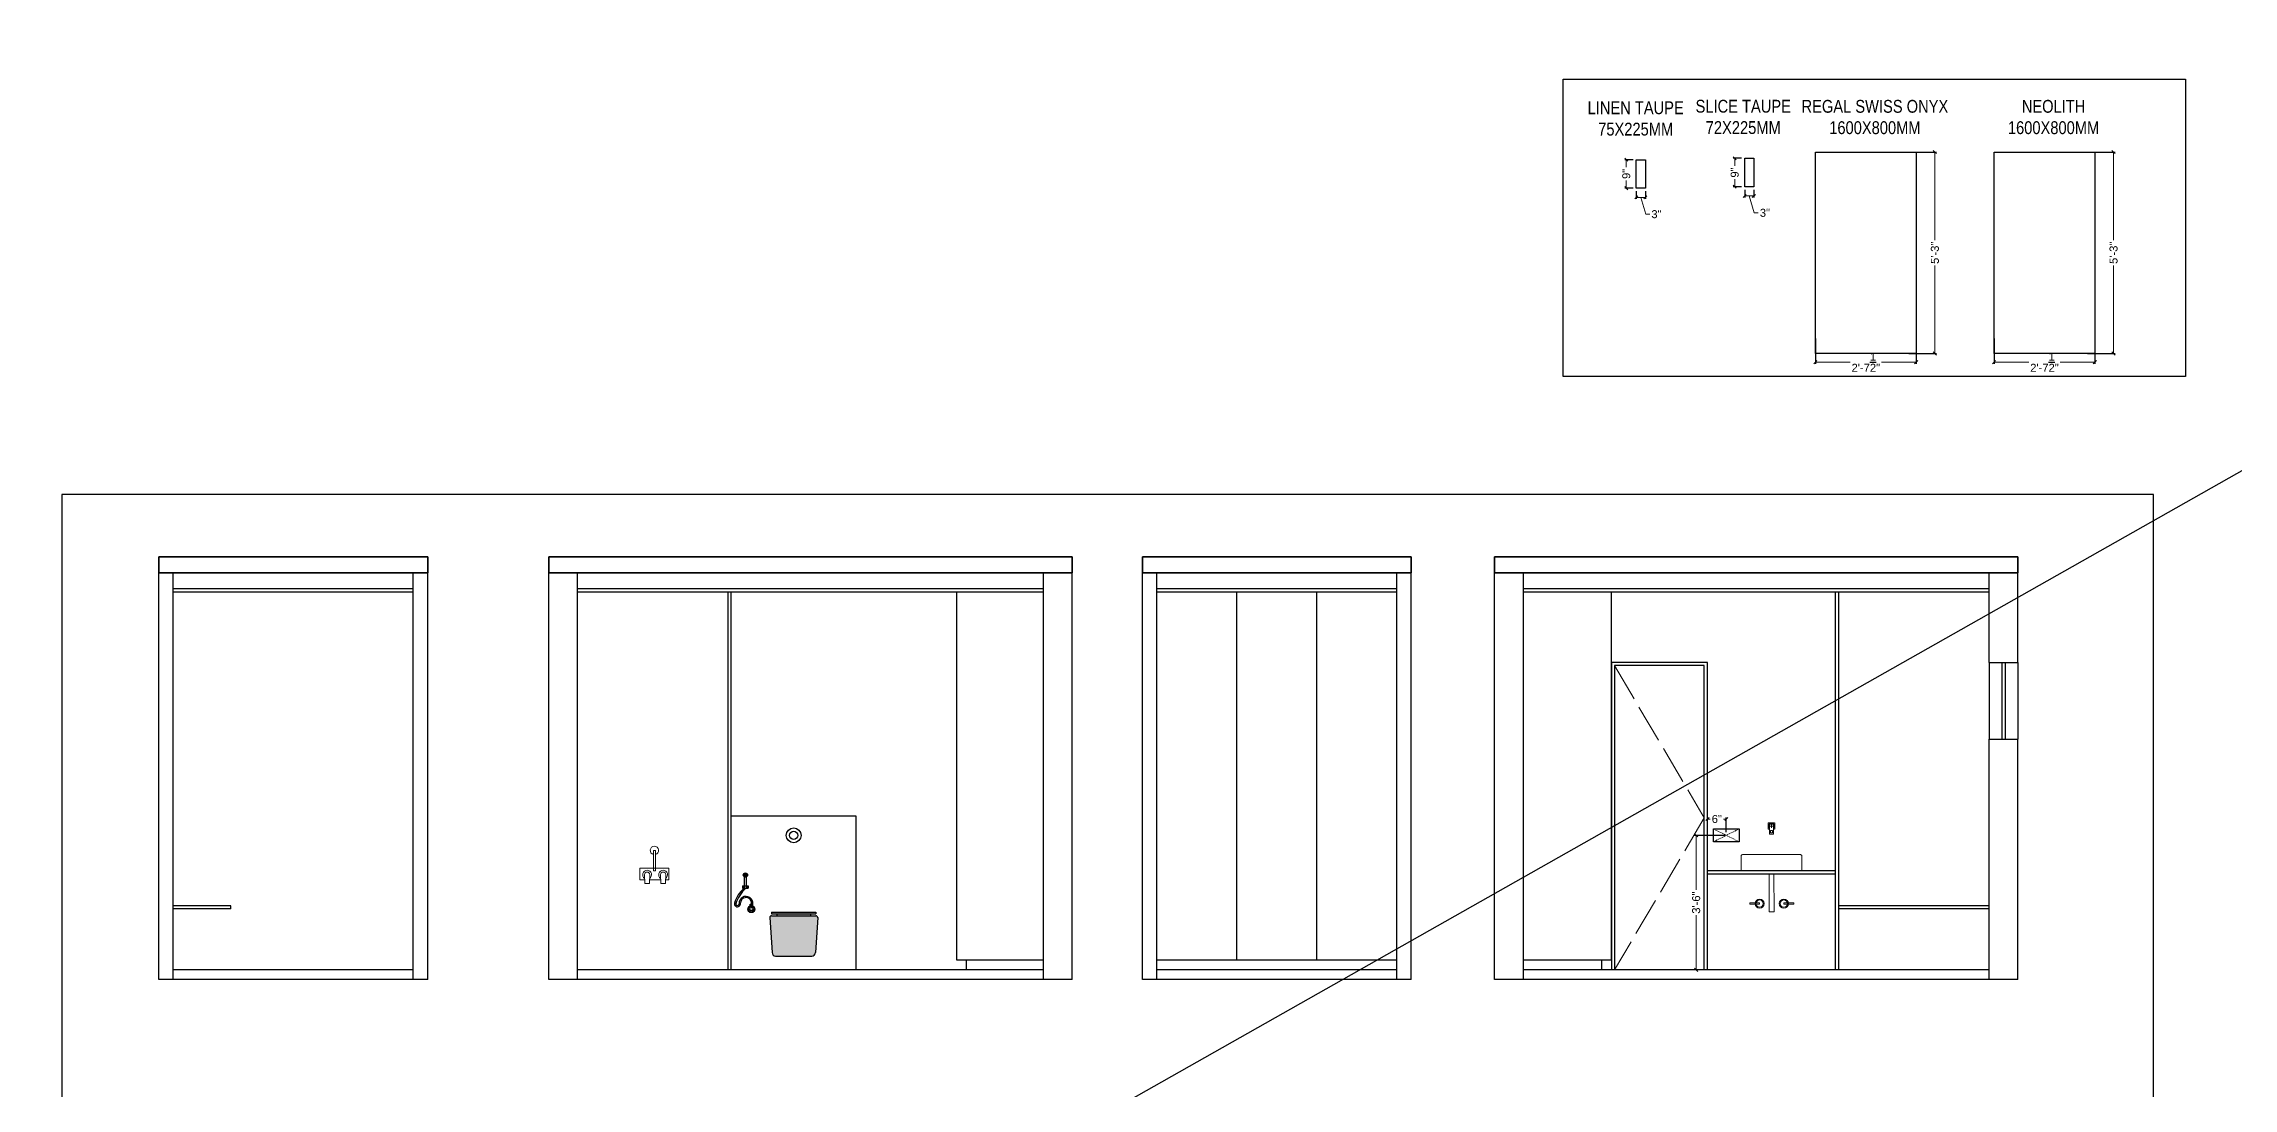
# Model space of a CAD drawing. Header units: millimetres. Extents: x 56222 to 3066687, y -650199 to -121287.
# Drawn here: x 155417 to 156101, y -178849 to -178523 of the extents above; entities that cross this region are included whole.
import ezdxf

# ---------------------------------------------------------------- set-up
doc = ezdxf.new("R2010")
doc.units = ezdxf.units.MM
doc.header["$MEASUREMENT"] = 0
doc.header["$PDMODE"] = 35
doc.linetypes.add('ACAD_ISO02W100', pattern=[15, 12, -3])
doc.linetypes.add('DASHED', pattern=[0.75, 0.5, -0.25])
doc.layers.get('Defpoints').update_dxf_attribs({"color": 220})
for name, color, linetype, lineweight in [('dim05', 1, 'Continuous', 13), ('ELEC.', 5, 'Continuous', 20), ('FIRST FLOOR ( TEXT )', 7, 'Continuous', 9), ('Flooring', 253, 'Continuous', 30), ('FURNITURE', 32, 'Continuous', 9), ('HACHA', 253, 'Continuous', 5), ('INT-MISCELLENOUS', 250, 'Continuous', 0), ('TILE', 14, 'Continuous', 9), ('UTILITY', 48, 'Continuous', 9), ('wall', 7, 'Continuous', 30), ('XX~SLAB ( BEAM )~ ( DIM )', 7, 'Continuous', 9), ('XX~STR BEAM', 5, 'ACAD_ISO02W100', 9)]:
    doc.layers.add(name, color=color, linetype=linetype, lineweight=lineweight)
doc.layers.add('SANIT', color=232, linetype='Continuous')
doc.layers.add('str coll', color=6, linetype='Continuous')
doc.styles.add('Arial', font='arial.ttf')
doc.styles.add('KATHA', font='swissc.ttf')
doc.styles.get("Standard").update_dxf_attribs({"font": 'arial.ttf', "height": 6})
doc.dimstyles.new('ISO-25', dxfattribs={"dimtxt": 2.5, "dimasz": 1, "dimexe": 0.5, "dimexo": 1, "dimtad": 0, "dimdec": 1, "dimlunit": 4, "dimtxsty": 'Standard', "dimblk": 'OBLIQUE', "dimcen": 2.5, "dimclrd": 1, "dimclre": 1, "dimclrt": 5, "dimadec": 0, "dimazin": 0, "dimtfac": 1, "dimtdec": 1, "dimtmove": 0, "dimatfit": 3, "dimfxl": 1, "dimlwd": -1, "dimarcsym": 0})

# ---------------------------------------------------------------- blocks, each defined once
blk = doc.blocks.new('28')
at = {"layer": 'INT-MISCELLENOUS'}
for p, q in [((2734, 15226), (2801, 15226)), ((2734, 15158), (2734, 15225)), ((2747, 15158), (2734, 15158)), ((2744, 15215), (2744, 15169)), ((2744, 15214), (2744, 15170)), ((2791, 15215), (2745, 15215)), ((2745, 15214), (2745, 15170)), ((2746, 15213), (2745, 15191)), ((2745, 15190), (2745, 15169)), ((2745, 15169), (2745, 15169)), ((2745, 15169), (2747, 15169)), ((2790, 15215), (2746, 15215)), ((2790, 15215), (2746, 15215)), ((2746, 15213), (2748, 15212)), ((2746, 15168), (2747, 15168)), ((2746, 15168), (2747, 15168)), ((2789, 15213), (2747, 15213)), ((2747, 15166), (2747, 15105)), ((2748, 15212), (2748, 15105)), ((2788, 15192), (2748, 15192)), ((2756, 15143), (2756, 15122)), ((2778, 15145), (2758, 15145)), ((2758, 15120), (2778, 15120)), ((2763, 15192), (2773, 15192)), ((2768, 15212), (2768, 15172)), ((2780, 15122), (2780, 15143)), ((2788, 15212), (2790, 15213)), ((2788, 15105), (2788, 15212)), ((2789, 15169), (2790, 15169)), ((2789, 15168), (2791, 15168)), ((2789, 15168), (2790, 15168)), ((2789, 15168), (2790, 15168)), ((2789, 15105), (2789, 15166)), ((2801, 15158), (2789, 15158)), ((2791, 15191), (2790, 15213)), ((2790, 15169), (2790, 15169)), ((2791, 15170), (2791, 15214)), ((2791, 15169), (2791, 15190)), ((2792, 15169), (2792, 15215)), ((2792, 15170), (2792, 15214)), ((2802, 15225), (2802, 15158)), ((2788, 15104), (2748, 15104)), ((2748, 15104), (2748, 15104)), ((2788, 15104), (2788, 15104))]:
    blk.add_line(p, q, dxfattribs=at)
for centre, radius, start, end in [((2734, 15225), 0.5, 90, 180), ((2734, 15158), 0.5, 180, 270), ((2745, 15215), 0.5, 90, 180), ((2746, 15214), 1.75, 90, 180), ((2746, 15170), 1.75, 180, 270), ((2745, 15169), 0.5, 180, 270), ((2746, 15214), 1.54, 90, 180), ((2745, 15190), 0.5, 176.8709, 180.0001), ((2746, 15170), 1.54, 180, 270), ((2745, 15169), 0.5, 180.0001, 270), ((2747, 15213), 0.5, 90, 176.8709), ((2789, 15213), 0.5, 3.1291, 90), ((2790, 15214), 1.75, 0, 90), ((2790, 15214), 1.54, 0, 90), ((2790, 15170), 1.75, 270, 0), ((2790, 15170), 1.54, 270, 0), ((2790, 15169), 0.5, 270, 359.9999), ((2791, 15215), 0.5, 0, 90), ((2790, 15190), 0.5, 0, 3.1291), ((2791, 15169), 0.5, 270, 0), ((2801, 15225), 0.5, 0, 90), ((2801, 15158), 0.5, 270, 0), ((2748, 15105), 0.5, 180, 270), ((2788, 15105), 0.5, 270, 0)]:
    blk.add_arc(centre, radius, start, end, dxfattribs=at)
blk.add_ellipse((2789, 15166), major_axis=(0, -3.5), ratio=0.087489, start_param=4.267199, end_param=4.712542, dxfattribs=at)
for points, knots in [([(2747, 15169), (2747, 15169), (2747, 15169), (2747, 15169), (2747, 15168), (2747, 15167), (2747, 15167), (2747, 15166)], [0.1341546, 0.1341546, 0.1341546, 0.1341546, 0.2729105, 0.4084535, 0.5742392, 0.7712264, 1, 1, 1, 1]), ([(2756, 15143), (2756, 15143), (2756, 15144), (2756, 15144), (2757, 15145), (2757, 15145), (2758, 15145)], [0, 0, 0, 0, 0.263778, 0.516477, 0.767899, 1, 1, 1, 1]), ([(2758, 15120), (2757, 15120), (2757, 15120), (2756, 15121), (2756, 15122), (2756, 15122), (2756, 15122)], [0, 0, 0, 0, 0.263778, 0.516477, 0.767899, 1, 1, 1, 1]), ([(2778, 15145), (2778, 15145), (2779, 15145), (2780, 15144), (2780, 15144), (2780, 15143), (2780, 15143)], [0, 0, 0, 0, 0.263778, 0.516477, 0.767899, 1, 1, 1, 1]), ([(2780, 15122), (2780, 15122), (2780, 15121), (2780, 15121), (2779, 15120), (2778, 15120), (2778, 15120)], [0, 0, 0, 0, 0.263778, 0.516477, 0.767899, 1, 1, 1, 1]), ([(2789, 15168), (2789, 15168), (2789, 15168), (2789, 15169), (2789, 15169), (2789, 15169), (2789, 15169), (2789, 15169)], [0, 0, 0, 0, 0.01693, 0.2332864, 0.4356781, 0.6238469, 0.7791071, 0.7791071, 0.7791071, 0.7791071])]:
    blk.add_open_spline(points, degree=3, knots=knots, dxfattribs=at)
blk = doc.blocks.new('sda sdasd')
at = {"ltscale": 0.25, "true_color": 0xffffff}
h = blk.add_hatch(color=7, dxfattribs=at)
h.dxf.hatch_style = 1
h.paths.add_polyline_path([(46521.76, -32072.17, 0.433848), (46521.2, -32071.58), (46507.32, -32071.58, 0.433848), (46506.76, -32072.17), (46507.49, -32083.1, 0.394848), (46508.6, -32084.15), (46519.92, -32084.15, 0.394848), (46521.03, -32083.1)])
h.paths.add_polyline_path([(46521.2, -32070.46), (46507.32, -32070.46), (46507.32, -32071.02), (46521.2, -32071.02)])
h.paths.add_polyline_path([(46519.53, -32071.02), (46508.99, -32071.02), (46508.99, -32071.58), (46519.53, -32071.58)])
at = {"layer": 'SANIT'}
for p, q in [((46506.76, -32072.17), (46507.49, -32083.1)), ((46507.32, -32070.46), (46507.32, -32071.02)), ((46507.32, -32070.46), (46521.2, -32070.46)), ((46507.32, -32071.02), (46521.2, -32071.02)), ((46507.32, -32071.58), (46521.2, -32071.58)), ((46508.99, -32071.02), (46508.99, -32071.58)), ((46519.53, -32071.02), (46519.53, -32071.58)), ((46521.76, -32072.17), (46521.03, -32083.1)), ((46521.2, -32070.46), (46521.2, -32071.02)), ((46508.6, -32084.15), (46519.92, -32084.15))]:
    blk.add_line(p, q, dxfattribs=at)
for centre, radius, start, end in [((46507.32, -32072.14), 0.558, 90, 183.81407), ((46521.2, -32072.14), 0.558, 356.18593, 90), ((46508.6, -32083.03), 1.12, 183.81407, 270), ((46519.92, -32083.03), 1.12, 270, 356.18593)]:
    blk.add_arc(centre, radius, start, end, dxfattribs=at)
blk = doc.blocks.new('_Oblique')
at = {"layer": 'wall', "color": 0, "lineweight": -2}
blk.add_line((-0.5, -0.5), (0.5, 0.5), dxfattribs=at)
blk = doc.blocks.new('*D300')
at = {"layer": 'Defpoints', "color": 0, "lineweight": 25, "transparency": 16777216}
for p in [(155943.17, -178769.78), (155933.28, -178811.78), (155943.86, -178811.78)]:
    blk.add_point(p, dxfattribs=at)
at = {"layer": 'dim05', "color": 1, "linetype": 'Continuous', "lineweight": -2, "transparency": 16777216}
for p, q in [((155942.17, -178769.78), (155932.78, -178769.78)), ((155942.86, -178811.78), (155932.78, -178811.78))]:
    blk.add_line(p, q, dxfattribs=at)
at = {"layer": 'dim05', "color": 1, "linetype": 'Continuous', "transparency": 16777216}
for p, q in [((155933.28, -178769.78), (155933.28, -178786.83)), ((155933.28, -178811.78), (155933.28, -178794.72))]:
    blk.add_line(p, q, dxfattribs=at)
at = {"layer": 'dim05', "color": 1, "transparency": 16777216}
for p, rotation in [((155933.28, -178769.78), 90), ((155933.28, -178811.78), 270)]:
    blk.add_blockref('_Oblique', p, dxfattribs=dict(at, rotation=rotation))
at = {"layer": 'dim05', "color": 5, "lineweight": 25, "transparency": 16777216, "insert": (155933.28, -178790.78), "char_height": 2.5, "attachment_point": 5, "rotation": 90, "style": 'Arial'}
blk.add_mtext('3\'-6"', dxfattribs=at)
blk = doc.blocks.new('*D301')
at = {"layer": 'Defpoints', "color": 0, "lineweight": 25, "transparency": 16777216}
for p in [(155936.79, -178764.68), (155936.79, -178767.19), (155942.67, -178769.78)]:
    blk.add_point(p, dxfattribs=at)
at = {"layer": 'dim05', "color": 1, "linetype": 'Continuous', "lineweight": -2, "transparency": 16777216}
for p, q in [((155936.79, -178766.19), (155936.79, -178764.18)), ((155942.67, -178768.78), (155942.67, -178764.18))]:
    blk.add_line(p, q, dxfattribs=at)
at = {"layer": 'dim05', "color": 1, "linetype": 'Continuous', "transparency": 16777216}
for p, q in [((155936.79, -178764.68), (155937.66, -178764.68)), ((155942.67, -178764.68), (155941.8, -178764.68))]:
    blk.add_line(p, q, dxfattribs=at)
at = {"layer": 'dim05', "color": 1, "transparency": 16777216, "rotation": 180}
blk.add_blockref('_Oblique', (155936.79, -178764.68), dxfattribs=at)
at = {"layer": 'dim05', "color": 1, "transparency": 16777216}
blk.add_blockref('_Oblique', (155942.67, -178764.68), dxfattribs=at)
at = {"layer": 'dim05', "color": 5, "lineweight": 25, "transparency": 16777216, "insert": (155939.73, -178764.68), "char_height": 2.5, "attachment_point": 5, "style": 'Arial'}
blk.add_mtext('6"', dxfattribs=at)
blk = doc.blocks.new('404COK-E')
for p, q in [((0.82, 0, 1), (0.7, -2.68, 1)), ((-0.82, 0, 1), (-0.7, -2.68, 1)), ((-0.57, -2.8, 1), (0.57, -2.8, 1))]:
    blk.add_line(p, q)
for centre, radius, start, end in [((0, 0, 1), 1.38, 304.096, 235.904), ((0, 0, 1), 0.824, 0, 180), ((-0.57, -2.68, 1), 0.125, 180, 270), ((0.57, -2.68, 1), 0.125, 270, 0)]:
    blk.add_arc(centre, radius, start, end)
blk = doc.blocks.new('HANDSPRAY')
at = {"layer": 'SANIT'}
h = blk.add_hatch(dxfattribs=at)
h.set_pattern_fill('DOTS', color=256, scale=100, angle=270, style=0)
h.set_pattern_definition([(90, (24140.49514, 35168.0262), (0.2395833333, 0.1197916667), [0, -0.2395833333])])
h.paths.add_polyline_path([(20863.85, 3019.23, -1), (20863.05, 3019.23, -1)])
for p, q in [((20863.11, 3015.12), (20863.11, 3018.66)), ((20863.79, 3015.12), (20863.79, 3018.66)), ((20862.56, 3015.89), (20862.86, 3015.89)), ((20862.56, 3015.89), (20862.56, 3015.12)), ((20862.56, 3015.12), (20864.33, 3015.12)), ((20862.86, 3015.89), (20862.86, 3015.12)), ((20864.04, 3015.89), (20864.33, 3015.89)), ((20864.04, 3015.89), (20864.04, 3015.12)), ((20864.33, 3015.89), (20864.33, 3015.12)), ((20864.94, 3010.18), (20865.73, 3010.18)), ((20864.94, 3009.63), (20864.94, 3010.18)), ((20865.05, 3010.18), (20865.05, 3009.68)), ((20865.17, 3009.53), (20865.17, 3009.52)), ((20865.21, 3010.18), (20865.21, 3009.71)), ((20865.47, 3010.18), (20865.47, 3009.7)), ((20865.5, 3009.53), (20865.5, 3009.51)), ((20865.63, 3010.18), (20865.63, 3009.66)), ((20865.73, 3009.63), (20865.73, 3010.18))]:
    blk.add_line(p, q, dxfattribs=at)
blk.add_lwpolyline([(20862.86, 3015.89), (20864.33, 3015.89)], dxfattribs=at)
for centre, radius in [((20863.45, 3019.23), 0.663), ((20863.45, 3019.23), 0.398), ((20865.31, 3008.61), 1.11), ((20865.31, 3008.61), 0.929), ((20865.31, 3008.61), 0.575), ((20865.31, 3008.61), 0.486)]:
    blk.add_circle(centre, radius, dxfattribs=at)
for centre, radius, start, end in [((20860.95, 3010.28), 0.955, 168.09249, 16.22197), ((20869.69, 3007.47), 10.13, 130.96388, 162.70482), ((20871.18, 3006.67), 11.34, 131.86658, 161.63822), ((20860.96, 3010.27), 0.543, 182.65623, 359.30057), ((20863.62, 3010.44), 2.12, 353.15531, 184.73215), ((20863.62, 3010.44), 1.75, 353.15531, 176.37275)]:
    blk.add_arc(centre, radius, start, end, dxfattribs=at)
blk = doc.blocks.new('*D449')
at = {"layer": 'Defpoints', "color": 0, "lineweight": 30, "transparency": 16777216}
for p in [(155948.43, -178567.18), (155951.27, -178567.18), (155948.43, -178570.08)]:
    blk.add_point(p, dxfattribs=at)
at = {"layer": 'dim05', "color": 1, "linetype": 'Continuous', "lineweight": -2, "transparency": 16777216}
for p, q in [((155948.43, -178568.18), (155948.43, -178570.58)), ((155951.27, -178568.18), (155951.27, -178570.58))]:
    blk.add_line(p, q, dxfattribs=at)
at = {"layer": 'dim05', "color": 1, "linetype": 'Continuous', "transparency": 16777216}
for p, q in [((155951.27, -178570.08), (155948.43, -178570.08)), ((155949.85, -178570.08), (155951.43, -178575.35)), ((155951.43, -178575.35), (155952.68, -178575.35))]:
    blk.add_line(p, q, dxfattribs=at)
at = {"layer": 'dim05', "color": 1, "transparency": 16777216, "rotation": 180}
blk.add_blockref('_Oblique', (155948.43, -178570.08), dxfattribs=at)
at = {"layer": 'dim05', "color": 1, "transparency": 16777216}
blk.add_blockref('_Oblique', (155951.27, -178570.08), dxfattribs=at)
at = {"layer": 'dim05', "color": 5, "lineweight": 25, "transparency": 16777216, "insert": (155954.74, -178575.35), "char_height": 2.5, "attachment_point": 5, "style": 'Arial'}
blk.add_mtext('3"', dxfattribs=at)
blk = doc.blocks.new('*D450')
at = {"layer": 'Defpoints', "color": 0, "lineweight": 30, "transparency": 16777216}
for p in [(155945.31, -178558.32), (155948.43, -178558.32), (155948.43, -178567.18)]:
    blk.add_point(p, dxfattribs=at)
at = {"layer": 'dim05', "color": 1, "linetype": 'Continuous', "lineweight": -2, "transparency": 16777216}
for p, q in [((155947.43, -178558.32), (155944.81, -178558.32)), ((155947.43, -178567.18), (155944.81, -178567.18))]:
    blk.add_line(p, q, dxfattribs=at)
at = {"layer": 'dim05', "color": 1, "linetype": 'Continuous', "transparency": 16777216}
for p, q in [((155945.31, -178558.32), (155945.31, -178560.69)), ((155945.31, -178567.18), (155945.31, -178564.81))]:
    blk.add_line(p, q, dxfattribs=at)
at = {"layer": 'dim05', "color": 1, "transparency": 16777216}
for p, rotation in [((155945.31, -178558.32), 90), ((155945.31, -178567.18), 270)]:
    blk.add_blockref('_Oblique', p, dxfattribs=dict(at, rotation=rotation))
at = {"layer": 'dim05', "color": 5, "lineweight": 25, "transparency": 16777216, "insert": (155945.31, -178562.75), "char_height": 2.5, "attachment_point": 5, "rotation": 90, "style": 'Arial'}
blk.add_mtext('9"', dxfattribs=at)
blk = doc.blocks.new('*D451')
at = {"layer": 'Defpoints', "color": 0, "lineweight": 30, "transparency": 16777216}
for p in [(155914.57, -178567.61), (155917.4, -178567.61), (155914.57, -178570.51)]:
    blk.add_point(p, dxfattribs=at)
at = {"layer": 'dim05', "color": 1, "linetype": 'Continuous', "lineweight": -2, "transparency": 16777216}
for p, q in [((155914.57, -178568.61), (155914.57, -178571.01)), ((155917.4, -178568.61), (155917.4, -178571.01))]:
    blk.add_line(p, q, dxfattribs=at)
at = {"layer": 'dim05', "color": 1, "linetype": 'Continuous', "transparency": 16777216}
for p, q in [((155917.4, -178570.51), (155914.57, -178570.51)), ((155915.98, -178570.51), (155917.56, -178575.78)), ((155917.56, -178575.78), (155918.81, -178575.78))]:
    blk.add_line(p, q, dxfattribs=at)
at = {"layer": 'dim05', "color": 1, "transparency": 16777216, "rotation": 180}
blk.add_blockref('_Oblique', (155914.57, -178570.51), dxfattribs=at)
at = {"layer": 'dim05', "color": 1, "transparency": 16777216}
blk.add_blockref('_Oblique', (155917.4, -178570.51), dxfattribs=at)
at = {"layer": 'dim05', "color": 5, "lineweight": 25, "transparency": 16777216, "insert": (155920.87, -178575.78), "char_height": 2.5, "attachment_point": 5, "style": 'Arial'}
blk.add_mtext('3"', dxfattribs=at)
blk = doc.blocks.new('*D452')
at = {"layer": 'Defpoints', "color": 0, "lineweight": 30, "transparency": 16777216}
for p in [(155911.44, -178558.75), (155914.57, -178558.75), (155914.57, -178567.61)]:
    blk.add_point(p, dxfattribs=at)
at = {"layer": 'dim05', "color": 1, "linetype": 'Continuous', "lineweight": -2, "transparency": 16777216}
for p, q in [((155913.57, -178558.75), (155910.94, -178558.75)), ((155913.57, -178567.61), (155910.94, -178567.61))]:
    blk.add_line(p, q, dxfattribs=at)
at = {"layer": 'dim05', "color": 1, "linetype": 'Continuous', "transparency": 16777216}
for p, q in [((155911.44, -178558.75), (155911.44, -178561.12)), ((155911.44, -178567.61), (155911.44, -178565.24))]:
    blk.add_line(p, q, dxfattribs=at)
at = {"layer": 'dim05', "color": 1, "transparency": 16777216}
for p, rotation in [((155911.44, -178558.75), 90), ((155911.44, -178567.61), 270)]:
    blk.add_blockref('_Oblique', p, dxfattribs=dict(at, rotation=rotation))
at = {"layer": 'dim05', "color": 5, "lineweight": 25, "transparency": 16777216, "insert": (155911.44, -178563.18), "char_height": 2.5, "attachment_point": 5, "rotation": 90, "style": 'Arial'}
blk.add_mtext('9"', dxfattribs=at)
blk = doc.blocks.new('*D438')
at = {"layer": 'Defpoints', "color": 0, "lineweight": 30, "transparency": 16777216}
for p in [(155998.65, -178556.35), (155998.65, -178619.3), (156007.84, -178619.3)]:
    blk.add_point(p, dxfattribs=at)
at = {"layer": 'dim05', "color": 1, "linetype": 'Continuous', "lineweight": -2, "transparency": 16777216}
for p, q in [((155999.65, -178556.35), (156008.34, -178556.35)), ((155999.65, -178619.3), (156008.34, -178619.3))]:
    blk.add_line(p, q, dxfattribs=at)
at = {"layer": 'dim05', "color": 1, "linetype": 'Continuous', "transparency": 16777216}
for p, q in [((156007.84, -178556.35), (156007.84, -178583.87)), ((156007.84, -178619.3), (156007.84, -178591.77))]:
    blk.add_line(p, q, dxfattribs=at)
at = {"layer": 'dim05', "color": 1, "transparency": 16777216}
for p, rotation in [((156007.84, -178556.35), 90), ((156007.84, -178619.3), 270)]:
    blk.add_blockref('_Oblique', p, dxfattribs=dict(at, rotation=rotation))
at = {"layer": 'dim05', "color": 5, "lineweight": 25, "transparency": 16777216, "insert": (156007.84, -178587.82), "char_height": 2.5, "attachment_point": 5, "rotation": 90, "style": 'Arial'}
blk.add_mtext('5\'-3"', dxfattribs=at)
blk = doc.blocks.new('*D439')
at = {"layer": 'Defpoints', "color": 0, "lineweight": 30, "transparency": 16777216}
for p in [(155970.51, -178613.64), (156002.01, -178613.64), (156002.01, -178621.99)]:
    blk.add_point(p, dxfattribs=at)
at = {"layer": 'dim05', "color": 1, "linetype": 'Continuous', "lineweight": -2, "transparency": 16777216}
for p, q in [((155970.51, -178614.64), (155970.51, -178622.49)), ((156002.01, -178614.64), (156002.01, -178622.49))]:
    blk.add_line(p, q, dxfattribs=at)
at = {"layer": 'dim05', "color": 1, "linetype": 'Continuous', "transparency": 16777216}
for p, q in [((155970.51, -178621.99), (155981.38, -178621.99)), ((156002.01, -178621.99), (155991.14, -178621.99))]:
    blk.add_line(p, q, dxfattribs=at)
at = {"layer": 'dim05', "color": 1, "transparency": 16777216, "rotation": 180}
blk.add_blockref('_Oblique', (155970.51, -178621.99), dxfattribs=at)
at = {"layer": 'dim05', "color": 1, "transparency": 16777216}
blk.add_blockref('_Oblique', (156002.01, -178621.99), dxfattribs=at)
at = {"layer": 'dim05', "color": 5, "lineweight": 25, "transparency": 16777216, "insert": (155986.26, -178621.99), "char_height": 2.5, "attachment_point": 5, "style": 'Arial'}
blk.add_mtext('2\'-7{\\H1x;\\S1/2;}"', dxfattribs=at)
blk = doc.blocks.new('*D511')
at = {"layer": 'Defpoints', "color": 0, "lineweight": 30, "transparency": 16777216}
for p in [(156054.47, -178556.35), (156054.47, -178619.3), (156063.65, -178619.3)]:
    blk.add_point(p, dxfattribs=at)
at = {"layer": 'dim05', "color": 1, "linetype": 'Continuous', "lineweight": -2, "transparency": 16777216}
for p, q in [((156055.47, -178556.35), (156064.15, -178556.35)), ((156055.47, -178619.3), (156064.15, -178619.3))]:
    blk.add_line(p, q, dxfattribs=at)
at = {"layer": 'dim05', "color": 1, "linetype": 'Continuous', "transparency": 16777216}
for p, q in [((156063.65, -178556.35), (156063.65, -178583.87)), ((156063.65, -178619.3), (156063.65, -178591.77))]:
    blk.add_line(p, q, dxfattribs=at)
at = {"layer": 'dim05', "color": 1, "transparency": 16777216}
for p, rotation in [((156063.65, -178556.35), 90), ((156063.65, -178619.3), 270)]:
    blk.add_blockref('_Oblique', p, dxfattribs=dict(at, rotation=rotation))
at = {"layer": 'dim05', "color": 5, "lineweight": 25, "transparency": 16777216, "insert": (156063.65, -178587.82), "char_height": 2.5, "attachment_point": 5, "rotation": 90, "style": 'Arial'}
blk.add_mtext('5\'-3"', dxfattribs=at)
blk = doc.blocks.new('*D512')
at = {"layer": 'Defpoints', "color": 0, "lineweight": 30, "transparency": 16777216}
for p in [(156026.32, -178613.64), (156057.82, -178613.64), (156057.82, -178621.99)]:
    blk.add_point(p, dxfattribs=at)
at = {"layer": 'dim05', "color": 1, "linetype": 'Continuous', "lineweight": -2, "transparency": 16777216}
for p, q in [((156026.32, -178614.64), (156026.32, -178622.49)), ((156057.82, -178614.64), (156057.82, -178622.49))]:
    blk.add_line(p, q, dxfattribs=at)
at = {"layer": 'dim05', "color": 1, "linetype": 'Continuous', "transparency": 16777216}
for p, q in [((156026.32, -178621.99), (156037.19, -178621.99)), ((156057.82, -178621.99), (156046.95, -178621.99))]:
    blk.add_line(p, q, dxfattribs=at)
at = {"layer": 'dim05', "color": 1, "transparency": 16777216, "rotation": 180}
blk.add_blockref('_Oblique', (156026.32, -178621.99), dxfattribs=at)
at = {"layer": 'dim05', "color": 1, "transparency": 16777216}
blk.add_blockref('_Oblique', (156057.82, -178621.99), dxfattribs=at)
at = {"layer": 'dim05', "color": 5, "lineweight": 25, "transparency": 16777216, "insert": (156042.07, -178621.99), "char_height": 2.5, "attachment_point": 5, "style": 'Arial'}
blk.add_mtext('2\'-7{\\H1x;\\S1/2;}"', dxfattribs=at)

msp = doc.modelspace()

# ---------------------------------------------------------------- linework, layer by layer
at = {"color": 6, "lineweight": 30}
for p, q in [((155532.529, -178692.776), (155457.529, -178692.776)), ((155532.529, -178693.776), (155457.529, -178693.776)), ((155729.364, -178692.776), (155583.864, -178692.776)), ((155729.364, -178693.776), (155583.864, -178693.776)), ((155839.789, -178692.776), (155764.789, -178692.776)), ((155839.789, -178693.776), (155764.789, -178693.776)), ((156024.788, -178692.776), (155879.288, -178692.776)), ((156024.788, -178693.776), (155879.288, -178693.776))]:
    msp.add_line(p, q, dxfattribs=at)
at = {"color": 3, "lineweight": 30, "ltscale": 0.25}
for radius in [2.304, 1.304]:
    msp.add_circle((155651.364, -178769.776), radius, dxfattribs=at)
at = {"layer": 'dim05', "color": 1, "lineweight": 35}
for p, q in [((155537.029, -178682.776), (155453.029, -178682.776)), ((155453.029, -178682.776), (155453.029, -178687.776)), ((155537.029, -178682.776), (155537.029, -178687.776)), ((155738.364, -178682.776), (155574.864, -178682.776)), ((155574.864, -178682.776), (155574.864, -178687.776)), ((155738.364, -178682.776), (155738.364, -178687.776)), ((155844.289, -178682.776), (155760.289, -178682.776)), ((155760.289, -178682.776), (155760.289, -178687.776)), ((155844.289, -178682.776), (155844.289, -178687.776)), ((156033.788, -178682.776), (155870.288, -178682.776)), ((155870.288, -178682.776), (155870.288, -178687.776)), ((156033.788, -178687.776), (156033.788, -178682.776)), ((155537.029, -178687.776), (155453.029, -178687.776)), ((155738.364, -178687.776), (155574.864, -178687.776)), ((155844.289, -178687.776), (155760.289, -178687.776)), ((156033.788, -178687.776), (155870.288, -178687.776))]:
    msp.add_line(p, q, dxfattribs=at)
at = {"layer": 'Flooring', "ltscale": 4}
for p, q in [((155532.529, -178811.776), (155457.529, -178811.776)), ((155729.364, -178811.776), (155583.864, -178811.776)), ((155839.789, -178811.776), (155764.789, -178811.776)), ((156024.788, -178811.776), (155879.288, -178811.776))]:
    msp.add_line(p, q, dxfattribs=at)
at = {"layer": 'FURNITURE', "lineweight": 30}
for p, q in [((155702.364, -178808.776), (155702.364, -178693.776)), ((155789.789, -178808.776), (155789.789, -178693.776)), ((155814.789, -178808.776), (155814.789, -178693.776)), ((155906.788, -178808.776), (155906.788, -178693.776)), ((155729.364, -178808.776), (155702.364, -178808.776)), ((155705.364, -178811.776), (155705.364, -178808.776)), ((155839.789, -178808.776), (155764.789, -178808.776)), ((155906.788, -178808.776), (155879.288, -178808.776)), ((155903.788, -178811.776), (155903.788, -178808.776))]:
    msp.add_line(p, q, dxfattribs=at)
at = {"layer": 'FURNITURE', "color": 9, "linetype": 'ACAD_ISO02W100', "lineweight": 5, "true_color": 0xc7c8ca}
for p, q in [((155907.788, -178716.776), (155935.788, -178764.276)), ((155935.788, -178764.276), (155907.788, -178811.776))]:
    msp.add_line(p, q, dxfattribs=at)
at = {"layer": 'HACHA', "color": 5, "lineweight": 30}
for p, q in [((155630.864, -178811.776), (155630.864, -178693.776)), ((155631.864, -178811.776), (155631.864, -178693.776)), ((155976.788, -178811.776), (155976.788, -178693.776)), ((155977.788, -178811.776), (155977.788, -178693.776)), ((156024.788, -178715.776), (156024.788, -178739.776)), ((156028.788, -178715.776), (156028.788, -178739.776)), ((156029.788, -178715.776), (156029.788, -178739.776)), ((156033.788, -178715.776), (156033.788, -178739.776))]:
    msp.add_line(p, q, dxfattribs=at)
at = {"layer": 'str coll', "color": 252, "lineweight": 5, "true_color": 0x939598}
for points in [[(155956.032, -178781.776), (155957.544, -178781.776), (155957.622, -178793.66), (155956.11, -178793.66)], [(155953.081, -178790.891), (155950.006, -178790.891), (155950.006, -178791.301), (155953.081, -178791.301)], [(155960.65, -178790.891), (155963.726, -178790.891), (155963.726, -178791.301), (155960.65, -178791.301)]]:
    msp.add_lwpolyline(points, close=True, dxfattribs=at)
for centre, radius in [((155953.081, -178791.096), 1.429), ((155953.081, -178791.096), 1.143), ((155960.65, -178791.096), 1.429), ((155960.65, -178791.096), 1.143)]:
    msp.add_circle(centre, radius, dxfattribs=at)
at = {"layer": 'TILE', "color": 1, "linetype": 'Continuous', "lineweight": 25}
msp.add_line((155066.713, -179242.65), (158321.234, -177400.874), dxfattribs=at)
at = {"layer": 'UTILITY', "ltscale": 3}
msp.add_lwpolyline([(155604.829, -178783.643), (155603.331, -178783.643), (155603.331, -178780.028), (155612.396, -178780.028), (155612.396, -178783.643), (155611.33, -178783.643)], dxfattribs=at)
msp.add_lwpolyline([(155607.563, -178774.483), (155608.165, -178774.483), (155608.165, -178780.817), (155607.563, -178780.817)], close=True, dxfattribs=at)
msp.add_lwpolyline([(155966.305, -178780.776), (155947.271, -178780.776), (155947.271, -178776.275, -0.4142136), (155947.771, -178775.775), (155965.805, -178775.775, -0.4142136), (155966.305, -178776.275)], format="xyb", close=True, dxfattribs=at)
at = {"layer": 'UTILITY', "ltscale": 3, "elevation": 0.5}
msp.add_lwpolyline([(155609.829, -178783.643), (155606.33, -178783.643)], dxfattribs=at)
at = {"layer": 'UTILITY', "ltscale": 3}
msp.add_arc((155607.864, -178774.483), 1.322, 283.154474, 256.845526, dxfattribs=at)
at = {"layer": 'wall', "lineweight": 30}
for p, q in [((155453.029, -178814.776), (155453.029, -178687.776)), ((155457.529, -178814.776), (155457.529, -178687.776)), ((155532.529, -178814.776), (155532.529, -178687.776)), ((155537.029, -178814.776), (155537.029, -178687.776)), ((155574.864, -178814.776), (155574.864, -178687.776)), ((155583.864, -178814.776), (155583.864, -178687.776)), ((155729.364, -178814.776), (155729.364, -178687.776)), ((155738.364, -178814.776), (155738.364, -178687.776)), ((155760.289, -178814.776), (155760.289, -178687.776)), ((155764.789, -178814.776), (155764.789, -178687.776)), ((155839.789, -178814.776), (155839.789, -178687.776)), ((155844.289, -178814.776), (155844.289, -178687.776)), ((155870.288, -178814.776), (155870.288, -178687.776)), ((155879.288, -178814.776), (155879.288, -178687.776)), ((156024.788, -178715.776), (156024.788, -178687.776)), ((156033.788, -178715.776), (156033.788, -178687.776)), ((156024.788, -178715.776), (156033.788, -178715.776)), ((156024.788, -178814.776), (156024.788, -178739.776)), ((156024.788, -178739.776), (156033.788, -178739.776)), ((156033.788, -178814.776), (156033.788, -178739.776)), ((155631.864, -178811.776), (155631.864, -178763.776)), ((155670.864, -178763.776), (155631.864, -178763.776)), ((155670.864, -178811.776), (155670.864, -178763.776)), ((155475.529, -178791.776), (155457.529, -178791.776)), ((155475.529, -178792.776), (155457.529, -178792.776)), ((155475.529, -178792.776), (155475.529, -178791.776)), ((156024.788, -178791.776), (155977.788, -178791.776)), ((156024.788, -178792.776), (155977.788, -178792.776)), ((155537.029, -178814.776), (155453.029, -178814.776)), ((155738.364, -178814.776), (155574.864, -178814.776)), ((155844.289, -178814.776), (155760.289, -178814.776)), ((156033.788, -178814.776), (155870.288, -178814.776))]:
    msp.add_line(p, q, dxfattribs=at)
at = {"layer": 'wall', "color": 18, "lineweight": 25, "true_color": 0x000000}
for p, q in [((155936.788, -178781.776), (155936.788, -178780.776)), ((155936.788, -178780.776), (155976.788, -178780.776)), ((155936.788, -178781.776), (155976.788, -178781.776)), ((155976.788, -178781.776), (155976.788, -178780.776))]:
    msp.add_line(p, q, dxfattribs=at)
at = {"layer": 'wall', "lineweight": 30}
for points in [[(155936.788, -178811.776), (155936.788, -178715.776), (155906.788, -178715.776), (155906.788, -178811.776)], [(155935.788, -178811.776), (155935.788, -178716.776), (155907.788, -178716.776), (155907.788, -178811.776)]]:
    msp.add_lwpolyline(points, dxfattribs=at)
at = {"layer": 'XX~SLAB ( BEAM )~ ( DIM )', "color": 242, "linetype": 'DASHED', "true_color": 0xcd2027}
for p, q in [((155938.668, -178767.776), (155946.668, -178771.776)), ((155938.668, -178771.776), (155946.668, -178767.776))]:
    msp.add_line(p, q, dxfattribs=at)
at = {"layer": 'XX~SLAB ( BEAM )~ ( DIM )', "color": 1, "lineweight": 30}
for points in [[(155891.71, -178533.612), (156086.15, -178533.612), (156086.15, -178626.491), (155891.71, -178626.491)], [(155914.566, -178558.752), (155917.4, -178558.752), (155917.4, -178567.61), (155914.566, -178567.61)], [(155948.434, -178558.319), (155951.268, -178558.319), (155951.268, -178567.177), (155948.434, -178567.177)], [(155970.513, -178556.348), (156002.009, -178556.348), (156002.009, -178619.298), (155970.513, -178619.298)], [(156026.324, -178556.348), (156057.82, -178556.348), (156057.82, -178619.298), (156026.324, -178619.298)], [(156076.145, -178663.297), (155422.743, -178663.297), (155422.743, -179061.635), (156076.145, -179061.635)]]:
    msp.add_lwpolyline(points, close=True, dxfattribs=at)
at = {"layer": 'XX~STR BEAM', "lineweight": 30}
msp.add_lwpolyline([(155938.668, -178771.776), (155938.668, -178767.776), (155946.668, -178767.776), (155946.668, -178771.776)], close=True, dxfattribs=at)

# ---------------------------------------------------------------- block references
at = {"layer": 'ELEC.'}
msp.add_blockref('sda sdasd', (109137.103, -146723.314), dxfattribs=at)
at = {"layer": 'FURNITURE'}
msp.add_blockref('HANDSPRAY', (134772.834, -181801.411), dxfattribs=at)
at = {"layer": 'INT-MISCELLENOUS', "xscale": 0.02941176470588059, "yscale": 0.02941176470588059, "zscale": 0.02941176470588059}
msp.add_blockref('28', (155875.379, -179213.687), dxfattribs=at)
at = {"layer": 'UTILITY', "ltscale": 3, "xscale": -1}
for p in [(155605.58, -178782.063, -1), (155610.58, -178782.063, -1)]:
    msp.add_blockref('404COK-E', p, dxfattribs=at)

# ---------------------------------------------------------------- texts
at = {"layer": 'FIRST FLOOR ( TEXT )', "char_height": 4, "attachment_point": 5, "style": 'KATHA'}
for s, insert in [('LINEN TAUPE\\P75X225MM', (155914.373, -178545.893)), ('SLICE TAUPE\\P72X225MM', (155947.971, -178545.406)), ('REGAL SWISS ONYX\\P1600X800MM', (155989.094, -178545.442)), ('NEOLITH\\P1600X800MM', (156044.905, -178545.442))]:
    msp.add_mtext(s, dxfattribs=dict(at, insert=insert))

# ---------------------------------------------------------------- dimensions: what is measured, and where the dimension line sits
at = {"layer": 'dim05', "color": 27, "lineweight": 25, "true_color": 0x7d5120}
for base, p1, p2, override, picture, middle in [((155911.439, -178558.752), (155914.566, -178567.61), (155914.566, -178558.752), {"dimdec": 0, "dimtxsty": 'Arial', "dimtmove": 1}, '*D452', (155911.439, -178563.181)), ((155945.307, -178558.319), (155948.434, -178567.177), (155948.434, -178558.319), {"dimdec": 0, "dimtxsty": 'Arial', "dimtmove": 1}, '*D450', (155945.307, -178562.748)), ((156007.841, -178619.298), (155998.654, -178556.348), (155998.654, -178619.298), {"dimdec": 0, "dimtxsty": 'Arial', "dimtmove": 1}, '*D438', (156007.841, -178587.823)), ((156063.652, -178619.298), (156054.465, -178556.348), (156054.465, -178619.298), {"dimdec": 0, "dimtxsty": 'Arial', "dimtmove": 1}, '*D511', (156063.652, -178587.823)), ((155933.284, -178811.776), (155943.168, -178769.776), (155943.862, -178811.776), {"dimdec": 0, "dimtxsty": 'Arial'}, '*D300', (155933.284, -178790.776))]:
    dim = msp.add_linear_dim(base=base, p1=p1, p2=p2, angle=90, dimstyle='ISO-25', override=override, dxfattribs=at)
    dim.commit()
    dim.dimension.update_dxf_attribs({"geometry": picture, "text_midpoint": middle})
for base, p1, p2, override, picture, middle in [((155914.566, -178570.51), (155917.4, -178567.61), (155914.566, -178567.61), {"dimdec": 0, "dimtxsty": 'Arial', "dimtmove": 1}, '*D451', (155919.439, -178575.779)), ((155948.434, -178570.077), (155951.268, -178567.177), (155948.434, -178567.177), {"dimdec": 0, "dimtxsty": 'Arial', "dimtmove": 1}, '*D449', (155953.307, -178575.346)), ((156002.009, -178621.994), (155970.513, -178613.641), (156002.009, -178613.641), {"dimdec": 2, "dimtxsty": 'Arial', "dimtmove": 1}, '*D439', (155986.261, -178621.994)), ((156057.82, -178621.994), (156026.324, -178613.641), (156057.82, -178613.641), {"dimdec": 2, "dimtxsty": 'Arial', "dimtmove": 1}, '*D512', (156042.072, -178621.994)), ((155936.788, -178764.681), (155942.668, -178769.776), (155936.788, -178767.192), {"dimdec": 0, "dimtxsty": 'Arial'}, '*D301', (155939.728, -178764.681))]:
    dim = msp.add_linear_dim(base=base, p1=p1, p2=p2, dimstyle='ISO-25', override=override, dxfattribs=at)
    dim.commit()
    dim.dimension.update_dxf_attribs({"geometry": picture, "text_midpoint": middle})

doc.saveas('drawing.dxf')
